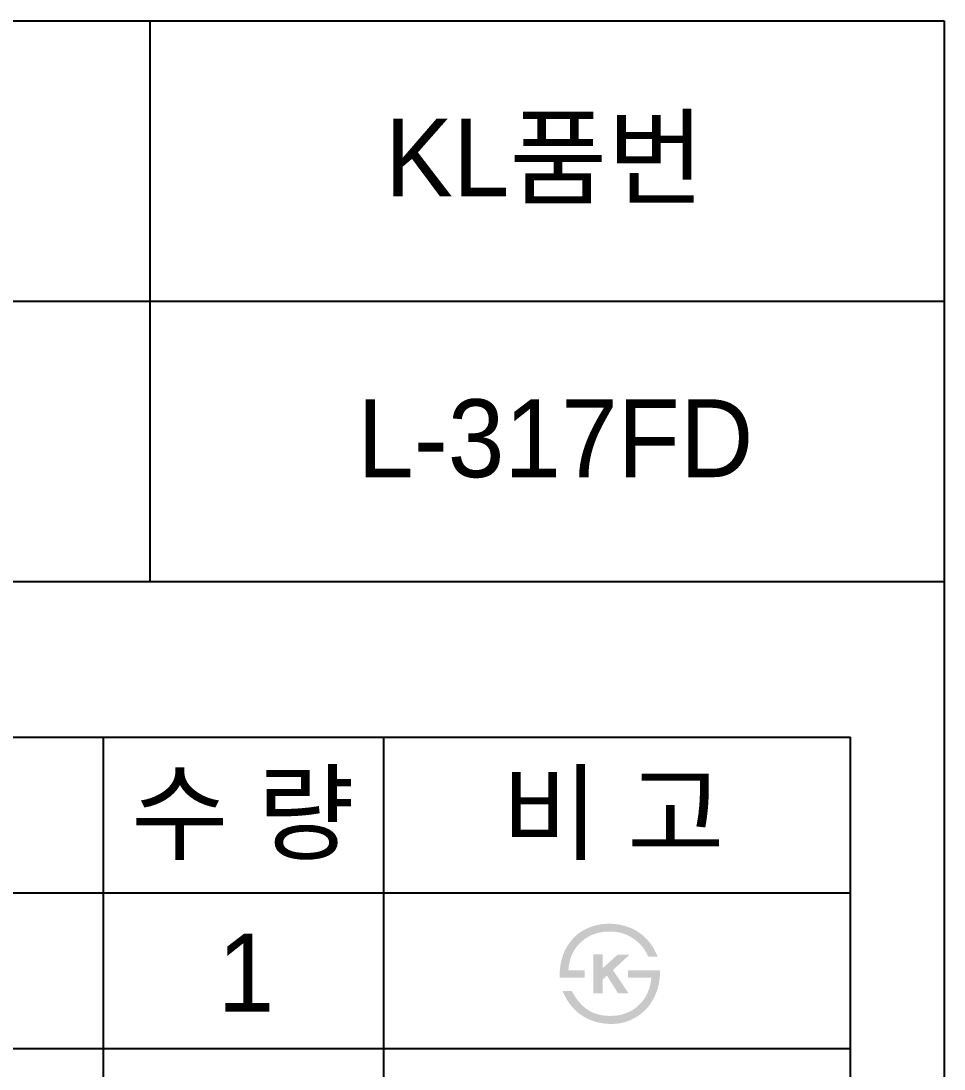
# Model space of a CAD drawing. Header units: millimetres. Extents: x 0 to 5952, y -67 to 2530.
# Drawn here: x 3655.6 to 3952.1, y 2193.4 to 2530 of the extents above; entities that cross this region are included whole.
import ezdxf
from ezdxf.enums import TextEntityAlignment as Align

# ---------------------------------------------------------------- set-up
doc = ezdxf.new("R2010")
doc.units = ezdxf.units.MM
doc.header["$MEASUREMENT"] = 0
doc.layers.add('TEXT', color=7, linetype='Continuous')
doc.layers.add('도각라인', color=255, linetype='Continuous')
doc.styles.add('타이틀', font='H2GTRM.TTF', dxfattribs={"height": 25})

msp = doc.modelspace()

# ---------------------------------------------------------------- hatches: boundary and pattern name
at = {"layer": 'TEXT'}
for points in [[(3828.67, 2222.79), (3828.66, 2223.2), (3828.64, 2223.61), (3828.64, 2224.02), (3828.65, 2224.42), (3828.66, 2224.83), (3828.69, 2225.23), (3828.72, 2225.63), (3828.76, 2226.03), (3828.81, 2226.42), (3828.87, 2226.82), (3828.93, 2227.21), (3829.01, 2227.6), (3829.09, 2227.99), (3829.18, 2228.37), (3829.28, 2228.76), (3829.39, 2229.14), (3829.51, 2229.52), (3829.64, 2229.9), (3829.78, 2230.28), (3829.92, 2230.65), (3830.08, 2231.01), (3830.24, 2231.37), (3830.41, 2231.72), (3830.59, 2232.07), (3830.78, 2232.41), (3830.97, 2232.74), (3831.17, 2233.07), (3831.39, 2233.39), (3831.61, 2233.71), (3831.83, 2234.02), (3832.07, 2234.32), (3832.58, 2234.94), (3832.84, 2235.24), (3833.12, 2235.54), (3833.4, 2235.83), (3833.69, 2236.1), (3833.99, 2236.37), (3834.29, 2236.63), (3834.6, 2236.88), (3834.92, 2237.12), (3835.25, 2237.36), (3835.58, 2237.58), (3835.92, 2237.79), (3836.26, 2238), (3836.62, 2238.2), (3836.98, 2238.38), (3837.34, 2238.56), (3837.75, 2238.74), (3838.15, 2238.91), (3838.57, 2239.07), (3838.99, 2239.22), (3839.42, 2239.36), (3839.85, 2239.48), (3840.29, 2239.59), (3840.73, 2239.7), (3841.19, 2239.79), (3841.64, 2239.87), (3842.11, 2239.93), (3842.58, 2239.99), (3843.05, 2240.03), (3843.53, 2240.07), (3844.02, 2240.09), (3844.52, 2240.1), (3845.28, 2240.08), (3845.65, 2240.06), (3846.02, 2240.03), (3846.39, 2240), (3846.75, 2239.96), (3847.11, 2239.91), (3847.47, 2239.86), (3847.82, 2239.8), (3848.17, 2239.74), (3848.52, 2239.66), (3848.86, 2239.59), (3849.19, 2239.5), (3849.53, 2239.41), (3849.86, 2239.32), (3850.18, 2239.21), (3850.5, 2239.1), (3850.82, 2238.99), (3851.14, 2238.87), (3851.45, 2238.74), (3851.75, 2238.6), (3852.06, 2238.46), (3852.36, 2238.31), (3852.65, 2238.16), (3852.94, 2238), (3853.23, 2237.83), (3853.51, 2237.66), (3853.79, 2237.48), (3854.07, 2237.29), (3854.34, 2237.1), (3854.61, 2236.9), (3854.88, 2236.7), (3855.3, 2236.35), (3855.71, 2236), (3856.1, 2235.62), (3856.48, 2235.24), (3856.85, 2234.84), (3857.21, 2234.42), (3857.56, 2234), (3857.89, 2233.56), (3858.21, 2233.1), (3858.52, 2232.63), (3858.81, 2232.15), (3859.09, 2231.65), (3859.36, 2231.14), (3859.62, 2230.62), (3859.86, 2230.08), (3860.09, 2229.53), (3860.09, 2229.53), (3856.99, 2229.53), (3856.99, 2229.53), (3856.93, 2229.71), (3856.87, 2229.88), (3856.8, 2230.06), (3856.73, 2230.23), (3856.65, 2230.4), (3856.57, 2230.57), (3856.49, 2230.74), (3856.4, 2230.91), (3856.31, 2231.08), (3856.21, 2231.25), (3856.11, 2231.41), (3856.01, 2231.58), (3855.9, 2231.74), (3855.79, 2231.91), (3855.67, 2232.07), (3855.56, 2232.23), (3855.43, 2232.39), (3855.31, 2232.55), (3855.04, 2232.87), (3854.76, 2233.19), (3854.47, 2233.5), (3854.15, 2233.81), (3853.83, 2234.11), (3853.48, 2234.41), (3853.13, 2234.71), (3852.9, 2234.89), (3852.66, 2235.06), (3852.43, 2235.23), (3852.19, 2235.39), (3851.95, 2235.54), (3851.71, 2235.69), (3851.47, 2235.84), (3851.23, 2235.97), (3850.98, 2236.11), (3850.73, 2236.23), (3850.48, 2236.35), (3850.23, 2236.47), (3849.98, 2236.58), (3849.72, 2236.68), (3849.46, 2236.78), (3849.2, 2236.88), (3848.94, 2236.96), (3848.68, 2237.05), (3848.41, 2237.12), (3848.14, 2237.19), (3847.88, 2237.26), (3847.6, 2237.32), (3847.33, 2237.37), (3847.06, 2237.42), (3846.78, 2237.46), (3846.5, 2237.5), (3846.22, 2237.53), (3845.94, 2237.55), (3845.65, 2237.57), (3845.37, 2237.59), (3845.08, 2237.6), (3844.79, 2237.6), (3844.44, 2237.6), (3844.1, 2237.59), (3843.76, 2237.57), (3843.42, 2237.55), (3843.09, 2237.52), (3842.76, 2237.48), (3842.44, 2237.44), (3842.11, 2237.39), (3841.8, 2237.33), (3841.48, 2237.27), (3841.17, 2237.2), (3840.86, 2237.13), (3840.56, 2237.05), (3840.26, 2236.96), (3839.97, 2236.86), (3839.67, 2236.76), (3839.39, 2236.66), (3839.1, 2236.54), (3838.82, 2236.42), (3838.55, 2236.29), (3838.27, 2236.16), (3838, 2236.02), (3837.74, 2235.87), (3837.48, 2235.72), (3837.22, 2235.56), (3836.96, 2235.39), (3836.71, 2235.22), (3836.47, 2235.04), (3836.22, 2234.86), (3835.98, 2234.66), (3835.75, 2234.46), (3835.52, 2234.26), (3835.28, 2234.04), (3835.06, 2233.82), (3834.84, 2233.59), (3834.62, 2233.36), (3834.42, 2233.13), (3834.22, 2232.89), (3834.03, 2232.64), (3833.84, 2232.39), (3833.66, 2232.14), (3833.49, 2231.89), (3833.32, 2231.62), (3833.16, 2231.36), (3833.01, 2231.09), (3832.87, 2230.82), (3832.73, 2230.54), (3832.6, 2230.25), (3832.47, 2229.97), (3832.36, 2229.68), (3832.25, 2229.38), (3832.14, 2229.08), (3832.05, 2228.78), (3831.95, 2228.47), (3831.87, 2228.15), (3831.79, 2227.84), (3831.72, 2227.51), (3831.66, 2227.19), (3831.61, 2226.86), (3831.56, 2226.52), (3831.51, 2226.18), (3831.48, 2225.84), (3831.45, 2225.49), (3831.43, 2225.14), (3831.43, 2225.14), (3836.6, 2225.14), (3836.6, 2225.14), (3836.6, 2225.14), (3836.6, 2222.79), (3836.6, 2222.79), (3836.6, 2222.79), (3828.68, 2222.79)], [(3842.43, 2225.83), (3847.24, 2230.18), (3851.1, 2230.18), (3845.73, 2225.23), (3850.76, 2217.72), (3847.39, 2217.72), (3843.82, 2223.43), (3842.43, 2222.19), (3842.43, 2217.72), (3839.48, 2217.72), (3839.48, 2230.29), (3842.43, 2230.29)], [(3860.84, 2225.14), (3860.85, 2224.7), (3860.84, 2224.26), (3860.83, 2223.83), (3860.81, 2223.4), (3860.77, 2222.97), (3860.73, 2222.54), (3860.68, 2222.12), (3860.62, 2221.69), (3860.55, 2221.28), (3860.47, 2220.86), (3860.38, 2220.44), (3860.28, 2220.03), (3860.17, 2219.62), (3860.06, 2219.22), (3859.93, 2218.81), (3859.79, 2218.41), (3859.65, 2218.03), (3859.5, 2217.65), (3859.35, 2217.27), (3859.19, 2216.9), (3859.01, 2216.54), (3858.83, 2216.18), (3858.65, 2215.83), (3858.45, 2215.49), (3858.25, 2215.15), (3858.04, 2214.81), (3857.82, 2214.49), (3857.59, 2214.16), (3857.36, 2213.85), (3857.11, 2213.54), (3856.86, 2213.23), (3856.6, 2212.93), (3856.33, 2212.64), (3856.06, 2212.36), (3855.78, 2212.08), (3855.49, 2211.82), (3855.2, 2211.56), (3854.9, 2211.31), (3854.6, 2211.07), (3854.29, 2210.84), (3853.98, 2210.61), (3853.66, 2210.4), (3853.33, 2210.19), (3853, 2209.99), (3852.66, 2209.8), (3852.32, 2209.62), (3851.97, 2209.45), (3851.62, 2209.28), (3851.25, 2209.12), (3850.88, 2208.97), (3850.51, 2208.82), (3850.13, 2208.69), (3849.75, 2208.57), (3849.37, 2208.46), (3848.99, 2208.36), (3848.6, 2208.27), (3848.21, 2208.19), (3847.82, 2208.12), (3847.42, 2208.06), (3847.02, 2208.02), (3846.62, 2207.98), (3846.22, 2207.95), (3845.81, 2207.94), (3845.4, 2207.93), (3844.73, 2207.94), (3844.08, 2207.96), (3843.43, 2208.01), (3842.8, 2208.08), (3842.17, 2208.17), (3841.86, 2208.22), (3841.56, 2208.28), (3841.26, 2208.34), (3840.96, 2208.4), (3840.66, 2208.48), (3840.36, 2208.55), (3840.07, 2208.64), (3839.78, 2208.73), (3839.49, 2208.82), (3839.21, 2208.92), (3838.92, 2209.02), (3838.64, 2209.13), (3838.37, 2209.24), (3838.09, 2209.36), (3837.82, 2209.48), (3837.55, 2209.61), (3837.28, 2209.75), (3837.02, 2209.89), (3836.76, 2210.03), (3836.5, 2210.18), (3836.24, 2210.34), (3835.72, 2210.67), (3835.45, 2210.85), (3835.2, 2211.03), (3834.94, 2211.22), (3834.69, 2211.41), (3834.45, 2211.61), (3834.2, 2211.81), (3833.97, 2212.02), (3833.73, 2212.24), (3833.51, 2212.45), (3833.28, 2212.68), (3833.06, 2212.9), (3832.85, 2213.14), (3832.64, 2213.37), (3832.43, 2213.62), (3832.23, 2213.86), (3832.03, 2214.12), (3831.84, 2214.37), (3831.65, 2214.63), (3831.46, 2214.9), (3831.28, 2215.17), (3831.1, 2215.45), (3830.93, 2215.73), (3830.76, 2216.02), (3830.6, 2216.31), (3830.44, 2216.61), (3830.29, 2216.91), (3830.13, 2217.21), (3829.85, 2217.84), (3829.58, 2218.49), (3829.58, 2218.49), (3832.53, 2218.49), (3832.53, 2218.49), (3832.75, 2218.06), (3832.99, 2217.65), (3833.23, 2217.25), (3833.47, 2216.86), (3833.72, 2216.48), (3833.97, 2216.11), (3834.23, 2215.75), (3834.49, 2215.41), (3834.76, 2215.08), (3835.04, 2214.76), (3835.32, 2214.45), (3835.6, 2214.15), (3835.89, 2213.87), (3836.19, 2213.6), (3836.49, 2213.33), (3836.8, 2213.08), (3837.02, 2212.91), (3837.25, 2212.74), (3837.48, 2212.58), (3837.72, 2212.43), (3837.96, 2212.28), (3838.2, 2212.14), (3838.44, 2212), (3838.68, 2211.87), (3838.93, 2211.74), (3839.18, 2211.63), (3839.44, 2211.51), (3839.7, 2211.41), (3839.95, 2211.31), (3840.22, 2211.21), (3840.48, 2211.12), (3840.75, 2211.04), (3841.02, 2210.96), (3841.29, 2210.89), (3841.57, 2210.83), (3841.85, 2210.77), (3842.13, 2210.72), (3842.42, 2210.67), (3842.7, 2210.63), (3842.99, 2210.59), (3843.29, 2210.57), (3843.58, 2210.54), (3843.88, 2210.53), (3844.18, 2210.52), (3844.49, 2210.51), (3844.79, 2210.51), (3845.1, 2210.52), (3845.96, 2210.54), (3846.24, 2210.56), (3846.51, 2210.58), (3846.78, 2210.6), (3847.04, 2210.63), (3847.31, 2210.67), (3847.57, 2210.71), (3847.83, 2210.76), (3848.09, 2210.81), (3848.35, 2210.87), (3848.61, 2210.93), (3848.87, 2211), (3849.12, 2211.08), (3849.37, 2211.16), (3849.62, 2211.25), (3849.87, 2211.34), (3850.12, 2211.44), (3850.36, 2211.54), (3850.61, 2211.65), (3850.85, 2211.76), (3851.09, 2211.88), (3851.33, 2212.01), (3851.56, 2212.14), (3851.8, 2212.27), (3852.03, 2212.42), (3852.26, 2212.56), (3852.49, 2212.72), (3852.72, 2212.88), (3852.95, 2213.04), (3853.17, 2213.21), (3853.4, 2213.38), (3853.65, 2213.6), (3853.9, 2213.82), (3854.14, 2214.05), (3854.38, 2214.28), (3854.6, 2214.51), (3854.82, 2214.76), (3855.04, 2215), (3855.24, 2215.25), (3855.44, 2215.51), (3855.64, 2215.77), (3855.82, 2216.04), (3856, 2216.31), (3856.17, 2216.58), (3856.33, 2216.86), (3856.49, 2217.15), (3856.64, 2217.44), (3856.78, 2217.74), (3856.91, 2218.04), (3857.04, 2218.35), (3857.16, 2218.66), (3857.27, 2218.97), (3857.38, 2219.3), (3857.48, 2219.62), (3857.57, 2219.95), (3857.65, 2220.29), (3857.73, 2220.63), (3857.8, 2220.98), (3857.86, 2221.33), (3857.92, 2221.69), (3857.97, 2222.05), (3858.01, 2222.42), (3858.04, 2222.79), (3858.04, 2222.79), (3850.61, 2222.79), (3850.61, 2222.79), (3850.61, 2222.79), (3850.61, 2225.14), (3850.61, 2225.14), (3850.61, 2225.14), (3860.84, 2225.14)]]:
    msp.add_hatch(color=256, dxfattribs=at).paths.add_polyline_path(points, flags=0)

# ---------------------------------------------------------------- linework, layer by layer
at = {"layer": '도각라인', "color": 7}
for p, q in [((2152.09, 2530), (3952.09, 2530)), ((3697.09, 2350), (3697.09, 2530)), ((3952.09, 2530), (3952.09, 0)), ((2672.09, 2440), (3952.09, 2440)), ((2152.09, 2350), (3952.09, 2350)), ((3127.09, 2300), (3922.09, 2300)), ((3682.09, 1850), (3682.09, 2300)), ((3772.09, 1850), (3772.09, 2300)), ((3922.09, 1850), (3922.09, 2300)), ((3127.09, 2250), (3922.09, 2250)), ((3127.09, 2200), (3922.09, 2200))]:
    msp.add_line(p, q, dxfattribs=at)

# ---------------------------------------------------------------- texts
at = {"layer": 'TEXT', "style": '타이틀'}
for s, p in [('KL품번', (3823.87, 2486.15)), ('L-317FD', (3827.21, 2396)), ('수 량', (3726.86, 2275.73)), ('비 고', (3845.72, 2275.73)), ('1', (3727.84, 2224.38))]:
    msp.add_text(s, height=25, dxfattribs=at).set_placement(p, align=Align.MIDDLE_CENTER)

doc.saveas('drawing.dxf')
